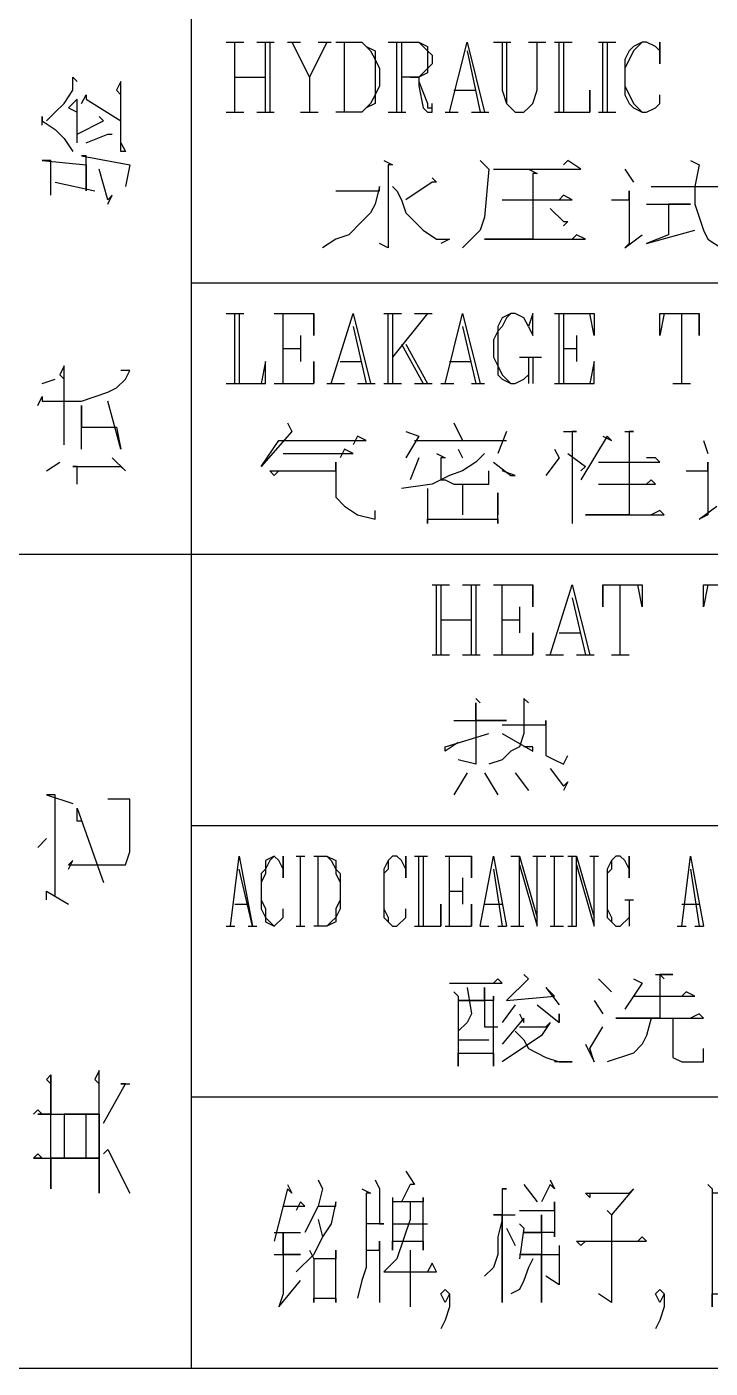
# Model space of a CAD drawing. Extents: x 51 to 246, y 3 to 417.
# Drawn here: x 211.48 to 218.08, y 352.38 to 365.36 of the extents above; entities that cross this region are included whole.
import ezdxf

# ---------------------------------------------------------------- set-up
doc = ezdxf.new("R2010")
doc.units = 0
doc.header["$MEASUREMENT"] = 0
doc.layers.add('_____1', color=160, linetype='Continuous')

msp = doc.modelspace()

# ---------------------------------------------------------------- linework, layer by layer
at = {"layer": '_____1', "color": 7}
for p, q in [((213.064, 386.545), (213.064, 352.382)), ((213.402, 365.209), (213.572, 365.209)), ((213.487, 364.532), (213.487, 365.209)), ((213.699, 365.209), (213.868, 365.209)), ((213.783, 364.532), (213.783, 365.209)), ((213.826, 365.209), (213.826, 364.532)), ((213.995, 365.209), (214.122, 365.209)), ((214.376, 365.209), (214.207, 364.871)), ((214.291, 365.209), (214.418, 365.209)), ((214.545, 364.532), (214.545, 365.209)), ((215.053, 364.532), (215.053, 365.209)), ((215.096, 365.209), (215.096, 364.532)), ((215.731, 365.125), (215.858, 364.532)), ((215.985, 365.209), (216.154, 365.209)), ((216.323, 365.209), (216.493, 365.209)), ((216.577, 365.209), (216.747, 365.209)), ((216.62, 364.532), (216.62, 365.209)), ((216.662, 365.209), (216.662, 364.532)), ((217.001, 365.209), (217.17, 365.209)), ((217.043, 364.532), (217.043, 365.209)), ((217.085, 365.209), (217.085, 364.532)), ((213.487, 364.871), (213.783, 364.871)), ((215.604, 364.744), (215.815, 364.744)), ((213.402, 364.532), (213.572, 364.532)), ((213.699, 364.532), (213.868, 364.532)), ((214.122, 364.532), (214.291, 364.532)), ((214.969, 364.532), (215.138, 364.532)), ((215.519, 364.532), (215.646, 364.532)), ((215.773, 364.532), (215.942, 364.532)), ((217.001, 364.532), (217.17, 364.532)), ((217.255, 363.982), (217.339, 363.855)), ((211.751, 363.855), (212.132, 363.77)), ((213.064, 362.881), (242.612, 362.881)), ((213.402, 362.585), (213.572, 362.585)), ((213.487, 361.907), (213.487, 362.585)), ((213.529, 362.585), (213.529, 361.907)), ((213.953, 361.907), (213.953, 362.585)), ((214.926, 362.585), (215.096, 362.585)), ((214.969, 361.907), (214.969, 362.585)), ((215.011, 362.585), (215.011, 361.907)), ((215.35, 362.585), (215.011, 362.161)), ((215.223, 362.585), (215.392, 362.585)), ((216.62, 361.907), (216.62, 362.585)), ((216.662, 362.585), (216.662, 361.907)), ((217.805, 361.907), (217.805, 362.585)), ((214.63, 362.458), (214.757, 361.907)), ((215.688, 362.458), (215.815, 361.907)), ((214.122, 362.373), (214.122, 362.119)), ((215.096, 362.288), (215.307, 361.907)), ((215.138, 362.288), (215.35, 361.907)), ((216.789, 362.373), (216.789, 362.119)), ((213.953, 362.246), (214.122, 362.246)), ((216.239, 362.161), (216.45, 362.161)), ((216.323, 362.161), (216.323, 361.907)), ((216.366, 362.161), (216.366, 361.907)), ((216.662, 362.246), (216.789, 362.246)), ((214.503, 362.119), (214.715, 362.119)), ((215.561, 362.119), (215.773, 362.119)), ((211.624, 361.907), (211.751, 361.95)), ((214.376, 361.907), (214.545, 361.907)), ((214.672, 361.907), (214.842, 361.907)), ((214.926, 361.907), (215.096, 361.907)), ((215.223, 361.907), (215.392, 361.907)), ((215.477, 361.907), (215.604, 361.907)), ((215.773, 361.907), (215.9, 361.907)), ((217.72, 361.907), (217.89, 361.907)), ((215.604, 361.526), (215.688, 361.357)), ((216.112, 361.442), (216.027, 361.23)), ((215.223, 361.357), (216.112, 361.357)), ((215.646, 361.272), (215.688, 361.188)), ((218.017, 361.357), (218.059, 361.23)), ((211.667, 361.061), (211.794, 361.145)), ((215.265, 361.188), (215.18, 360.976)), ((215.688, 360.934), (215.688, 360.637)), ((209.804, 360.256), (242.612, 360.256)), ((209.804, 360.256), (242.612, 360.256)), ((215.392, 359.96), (215.561, 359.96)), ((215.434, 359.283), (215.434, 359.96)), ((215.477, 359.96), (215.477, 359.283)), ((215.688, 359.96), (215.858, 359.96)), ((215.773, 359.283), (215.773, 359.96)), ((215.815, 359.96), (215.815, 359.283)), ((216.069, 359.283), (216.069, 359.96)), ((217.212, 359.283), (217.212, 359.96)), ((216.747, 359.833), (216.874, 359.283)), ((216.239, 359.748), (216.239, 359.494)), ((215.477, 359.621), (215.773, 359.621)), ((216.069, 359.621), (216.239, 359.621)), ((216.62, 359.494), (216.831, 359.494)), ((215.392, 359.283), (215.561, 359.283)), ((215.688, 359.283), (215.858, 359.283)), ((216.493, 359.283), (216.662, 359.283)), ((216.789, 359.283), (216.958, 359.283)), ((217.128, 359.283), (217.297, 359.283)), ((215.815, 358.859), (215.858, 358.817)), ((215.731, 358.14), (215.604, 357.928)), ((215.9, 358.14), (216.027, 357.928)), ((216.196, 358.14), (216.323, 357.97)), ((213.064, 357.632), (242.612, 357.632)), ((211.582, 357.42), (211.667, 357.505)), ((214.08, 357.335), (214.164, 357.335)), ((214.122, 356.658), (214.122, 357.335)), ((214.291, 356.658), (214.291, 357.335)), ((215.223, 357.335), (215.35, 357.335)), ((215.265, 356.658), (215.265, 357.335)), ((215.307, 357.335), (215.307, 356.658)), ((215.561, 356.658), (215.561, 357.335)), ((216.154, 357.335), (216.239, 357.335)), ((216.239, 356.658), (216.239, 357.335)), ((216.239, 357.335), (216.408, 356.743)), ((216.366, 357.335), (216.493, 357.335)), ((216.535, 357.335), (216.662, 357.335)), ((216.577, 356.658), (216.577, 357.335)), ((216.704, 357.335), (216.789, 357.335)), ((216.747, 356.658), (216.747, 357.335)), ((216.916, 357.335), (217.001, 357.335)), ((215.688, 357.124), (215.688, 356.87)), ((215.985, 357.208), (216.069, 356.658)), ((217.89, 357.208), (217.974, 356.658)), ((215.561, 356.997), (215.688, 356.997)), ((213.487, 356.87), (213.614, 356.87)), ((215.9, 356.87), (216.069, 356.87)), ((217.255, 356.912), (217.339, 356.912)), ((217.297, 356.912), (217.297, 356.658)), ((217.805, 356.87), (217.974, 356.87)), ((213.402, 356.658), (213.487, 356.658)), ((213.614, 356.658), (213.699, 356.658)), ((214.08, 356.658), (214.164, 356.658)), ((215.858, 356.658), (215.942, 356.658)), ((216.027, 356.658), (216.112, 356.658)), ((216.154, 356.658), (216.281, 356.658)), ((216.535, 356.658), (216.662, 356.658)), ((216.704, 356.658), (216.789, 356.658)), ((217.763, 356.658), (217.847, 356.658)), ((217.932, 356.658), (218.017, 356.658)), ((217.593, 356.192), (217.636, 356.15)), ((217.001, 356.15), (217.128, 356.023)), ((216.958, 355.938), (217.043, 355.811)), ((216.196, 355.896), (216.069, 355.727)), ((215.646, 355.557), (215.942, 355.557)), ((213.064, 355.007), (242.612, 355.007)), ((216.281, 354.16), (216.408, 353.991)), ((214.291, 353.822), (214.334, 353.652)), ((216.112, 353.737), (216.196, 353.568)), ((213.868, 353.695), (214.122, 353.695)), ((215.18, 353.525), (215.18, 352.975)), ((209.804, 352.382), (242.612, 352.382)), ((209.804, 352.382), (242.612, 352.382))]:
    msp.add_line(p, q, dxfattribs=at)
for points in [[(214.037, 365.209), (214.207, 364.871), (214.207, 364.532)], [(214.037, 365.209), (214.207, 364.871), (214.207, 364.532)], [(214.461, 365.209), (214.715, 365.209), (214.757, 365.167), (214.842, 365.125), (214.842, 365.04), (214.884, 364.955), (214.884, 364.786), (214.842, 364.701), (214.842, 364.617), (214.757, 364.574), (214.715, 364.532), (214.461, 364.532)], [(214.715, 365.209), (214.757, 365.167), (214.799, 365.125), (214.842, 365.04), (214.842, 364.701), (214.799, 364.617), (214.757, 364.574), (214.715, 364.532)], [(214.969, 365.209), (215.265, 365.209), (215.35, 365.167), (215.35, 365.125), (215.392, 365.082), (215.392, 364.998), (215.35, 364.955), (215.35, 364.913), (215.265, 364.871), (215.096, 364.871)], [(215.265, 365.209), (215.35, 365.125), (215.35, 364.955), (215.265, 364.871)], [(215.561, 364.532), (215.731, 365.209), (215.9, 364.532)], [(216.069, 365.209), (216.069, 364.744), (216.112, 364.617), (216.154, 364.574), (216.196, 364.532), (216.281, 364.532), (216.323, 364.574), (216.366, 364.617), (216.408, 364.744), (216.408, 365.209)], [(216.112, 365.209), (216.112, 364.617), (216.154, 364.574), (216.196, 364.532)], [(217.593, 365.125), (217.593, 364.998), (217.593, 365.209), (217.593, 365.125), (217.551, 365.167), (217.466, 365.209), (217.424, 365.209), (217.339, 365.167), (217.297, 365.125), (217.255, 365.04), (217.255, 364.701), (217.297, 364.617), (217.339, 364.574), (217.424, 364.532), (217.466, 364.532), (217.551, 364.574), (217.593, 364.617), (217.593, 364.701)], [(217.424, 365.209), (217.339, 365.125), (217.255, 364.955), (217.255, 364.786), (217.339, 364.617), (217.382, 364.574), (217.424, 364.532)], [(211.667, 364.447), (211.751, 364.532), (211.836, 364.617), (211.921, 364.744), (211.921, 364.871), (211.963, 364.828)], [(215.18, 364.871), (215.265, 364.871), (215.265, 364.828), (215.35, 364.617), (215.35, 364.574), (215.392, 364.574), (215.392, 364.617)], [(215.265, 364.871), (215.265, 364.786), (215.307, 364.574), (215.35, 364.532), (215.392, 364.532), (215.392, 364.617)], [(212.386, 364.236), (212.429, 364.151), (212.386, 364.151), (212.386, 364.828), (212.344, 364.744), (212.386, 364.701)], [(216.577, 364.532), (216.916, 364.532), (216.916, 364.744), (216.916, 364.532)], [(211.963, 364.236), (211.963, 364.659), (211.878, 364.574), (211.963, 364.532)], [(212.005, 364.617), (212.048, 364.701), (212.048, 364.659), (212.386, 364.447)], [(211.624, 364.405), (211.624, 364.49), (211.624, 364.447), (211.751, 364.363), (211.836, 364.278), (211.921, 364.151)], [(211.963, 364.32), (212.217, 364.447), (212.175, 364.49), (212.217, 364.447)], [(212.048, 364.236), (212.259, 364.32), (212.302, 364.32)], [(211.709, 363.728), (211.709, 364.066), (211.624, 364.066), (212.048, 364.024), (212.048, 363.77), (212.048, 364.109), (212.005, 364.109), (212.471, 364.024), (212.429, 363.812)], [(212.259, 363.643), (212.302, 363.728), (212.259, 363.685), (212.175, 363.982)], [(214.926, 364.066), (215.011, 364.024), (214.969, 364.024), (214.969, 363.22), (214.884, 363.262)], [(215.858, 364.066), (215.942, 363.982), (215.9, 363.516), (215.858, 363.389), (215.688, 363.22)], [(216.323, 363.982), (216.408, 363.939), (216.366, 363.939), (216.366, 363.304), (215.9, 363.304), (216.874, 363.304), (216.789, 363.347), (216.747, 363.304)], [(215.985, 363.982), (216.831, 363.982), (216.704, 364.066), (216.662, 364.024)], [(217.89, 364.066), (217.974, 364.024), (217.932, 363.812), (217.932, 363.643), (218.017, 363.389), (218.059, 363.304), (218.186, 363.22), (218.271, 363.177), (218.271, 363.262)], [(215.392, 363.897), (215.434, 363.855), (215.392, 363.855), (215.138, 363.685)], [(217.509, 363.812), (218.313, 363.812), (218.228, 363.855), (218.186, 363.812)], [(214.461, 363.77), (214.884, 363.77), (214.884, 363.812), (214.842, 363.643), (214.799, 363.558), (214.715, 363.474), (214.588, 363.347), (214.461, 363.304), (214.334, 363.22)], [(215.011, 363.812), (215.053, 363.77), (215.096, 363.685), (215.138, 363.558), (215.223, 363.474), (215.307, 363.389), (215.434, 363.304), (215.561, 363.304), (215.477, 363.262)], [(216.069, 363.685), (216.747, 363.685), (216.662, 363.728), (216.62, 363.685)], [(217.128, 363.685), (217.297, 363.685), (217.297, 363.77), (217.297, 363.262), (217.255, 363.22), (217.424, 363.347)], [(216.535, 363.601), (216.662, 363.474), (216.704, 363.474), (216.662, 363.431)], [(217.466, 363.643), (217.89, 363.643), (217.678, 363.643), (217.678, 363.347), (217.466, 363.262), (217.932, 363.389)], [(213.868, 362.585), (214.249, 362.585), (214.249, 362.373), (214.249, 362.585)], [(214.418, 361.907), (214.63, 362.585), (214.799, 361.907)], [(215.519, 361.907), (215.688, 362.585), (215.858, 361.907)], [(216.323, 362.458), (216.366, 362.373), (216.366, 362.585), (216.323, 362.458), (216.281, 362.542), (216.196, 362.585), (216.154, 362.585), (216.069, 362.542), (216.027, 362.458), (216.027, 362.415), (215.985, 362.331), (215.985, 362.161), (216.027, 362.077), (216.027, 361.992), (216.069, 361.95), (216.154, 361.907), (216.196, 361.907), (216.281, 361.95), (216.323, 361.992)], [(216.154, 362.585), (216.112, 362.542), (216.069, 362.458), (216.027, 362.415), (216.027, 362.077), (216.069, 361.992), (216.154, 361.907)], [(216.577, 362.585), (216.958, 362.585), (216.958, 362.373), (216.916, 362.585)], [(217.636, 362.585), (217.593, 362.373), (217.593, 362.585), (217.974, 362.585), (217.974, 362.373), (217.974, 362.585)], [(211.582, 361.696), (211.624, 361.78), (211.624, 361.738), (212.005, 361.738), (212.259, 361.823), (212.344, 361.865), (212.429, 361.95), (212.471, 362.034), (212.386, 362.034)], [(211.836, 361.315), (211.836, 362.077), (211.794, 361.992), (211.836, 361.95)], [(213.402, 361.907), (213.783, 361.907), (213.783, 362.119), (213.741, 361.907)], [(213.868, 361.907), (214.249, 361.907), (214.249, 362.119), (214.249, 361.907)], [(216.577, 361.907), (216.958, 361.907), (216.958, 362.119), (216.916, 361.907)], [(212.005, 361.272), (212.005, 361.696), (212.005, 361.484), (212.344, 361.484), (212.386, 361.272), (212.259, 361.738)], [(213.995, 361.526), (214.037, 361.442), (213.741, 361.103), (213.91, 361.357), (214.757, 361.357), (214.672, 361.399), (214.63, 361.315)], [(215.138, 361.442), (215.265, 361.399), (215.138, 361.188)], [(216.662, 361.442), (216.789, 361.442), (216.747, 361.442), (216.747, 360.553)], [(217.043, 361.399), (217.128, 361.357), (217.085, 361.399), (216.831, 360.976)], [(217.255, 361.442), (217.339, 361.442), (217.297, 361.442), (217.297, 360.637), (216.874, 360.637), (217.636, 360.637), (217.593, 360.68), (217.509, 360.637)], [(213.953, 361.23), (214.63, 361.23), (214.545, 361.272), (214.503, 361.188)], [(216.577, 361.272), (216.62, 361.188), (216.493, 361.018)], [(211.963, 360.934), (211.963, 361.103), (211.921, 361.103), (212.386, 361.103), (212.429, 361.061), (212.302, 361.188)], [(213.91, 361.061), (213.868, 361.018), (213.826, 361.061), (214.461, 361.061), (214.461, 361.145), (214.461, 360.807), (214.545, 360.722), (214.672, 360.637), (214.842, 360.595), (214.842, 360.68)], [(215.9, 361.23), (215.815, 361.145), (215.688, 361.061), (215.561, 361.018), (215.392, 360.934), (215.096, 360.891)], [(215.434, 361.23), (215.519, 361.188), (215.477, 361.188), (215.477, 360.976), (215.519, 360.976), (215.604, 360.934), (215.942, 360.934), (215.942, 361.061)], [(215.985, 361.145), (216.154, 361.018), (216.196, 361.018), (216.069, 361.061)], [(216.704, 361.23), (216.874, 361.103), (216.831, 361.061)], [(217.001, 361.145), (217.593, 361.145), (217.551, 361.188), (217.466, 361.188)], [(217.847, 361.061), (218.059, 361.061), (218.059, 361.145), (218.059, 360.637), (217.974, 360.595), (218.144, 360.722)], [(217.001, 360.934), (217.551, 360.934), (217.509, 360.976), (217.466, 360.934)], [(215.35, 360.891), (215.35, 360.553), (215.35, 360.595), (216.027, 360.595), (216.027, 360.553), (216.027, 360.849), (216.027, 360.637)], [(215.985, 359.96), (216.366, 359.96), (216.366, 359.748), (216.366, 359.96)], [(216.535, 359.283), (216.747, 359.96), (216.916, 359.283)], [(217.043, 359.96), (217.043, 359.748), (217.043, 359.96), (217.424, 359.96), (217.424, 359.748), (217.382, 359.96)], [(218.059, 359.96), (218.017, 359.748), (218.017, 359.96), (218.398, 359.96), (218.398, 359.748), (218.398, 359.96)], [(215.985, 359.283), (216.366, 359.283), (216.366, 359.494), (216.366, 359.283)], [(215.604, 358.648), (216.112, 358.648), (215.815, 358.648), (215.815, 358.817), (215.815, 358.224), (215.646, 358.267)], [(216.281, 358.859), (216.323, 358.817), (216.281, 358.859), (216.281, 358.521), (216.239, 358.394), (216.154, 358.351), (216.069, 358.267), (215.942, 358.224)], [(216.069, 358.605), (216.493, 358.605), (216.493, 358.648), (216.493, 358.309), (216.577, 358.267), (216.662, 358.224), (216.704, 358.309)], [(215.646, 358.436), (215.519, 358.351), (215.519, 358.394), (215.942, 358.521)], [(216.069, 358.521), (216.366, 358.351), (216.366, 358.394), (216.281, 358.394)], [(216.535, 358.182), (216.662, 358.013), (216.704, 358.055), (216.662, 357.97)], [(211.751, 356.954), (211.751, 357.928), (211.667, 357.928), (211.921, 357.843)], [(211.878, 357.208), (211.921, 357.293), (211.878, 357.251), (212.429, 357.251), (212.471, 357.378), (212.471, 357.886), (212.259, 357.886)], [(212.005, 357.674), (211.963, 357.674), (211.963, 357.801), (212.217, 357.081)], [(213.445, 356.658), (213.529, 357.335), (213.656, 356.658), (213.529, 357.208)], [(213.953, 357.208), (213.953, 357.124), (213.953, 357.335), (213.953, 357.208), (213.91, 357.293), (213.868, 357.335), (213.783, 357.293), (213.783, 357.208), (213.741, 357.166), (213.741, 356.827), (213.783, 356.743), (213.783, 356.7), (213.868, 356.658), (213.953, 356.743), (213.953, 356.827)], [(213.868, 357.335), (213.826, 357.293), (213.783, 357.208), (213.783, 357.166), (213.741, 357.081), (213.741, 356.912), (213.783, 356.827), (213.783, 356.743), (213.868, 356.658)], [(214.249, 357.335), (214.376, 357.335), (214.461, 357.293), (214.461, 357.208), (214.503, 357.166), (214.503, 356.827), (214.461, 356.743), (214.461, 356.7), (214.376, 356.658), (214.249, 356.658)], [(214.376, 357.335), (214.418, 357.293), (214.461, 357.208), (214.461, 357.166), (214.503, 357.081), (214.503, 356.912), (214.461, 356.827), (214.461, 356.743), (214.418, 356.7), (214.376, 356.658)], [(215.138, 357.208), (215.138, 357.124), (215.138, 357.335), (215.138, 357.208), (215.096, 357.293), (215.053, 357.335), (215.011, 357.335), (214.969, 357.293), (214.926, 357.208), (214.926, 356.743), (215.011, 356.658), (215.053, 356.658), (215.138, 356.743), (215.138, 356.827)], [(215.011, 357.335), (214.969, 357.293), (214.969, 357.208), (214.926, 357.166), (214.926, 356.827), (214.969, 356.743), (214.969, 356.7), (215.011, 356.658)], [(215.519, 357.335), (215.773, 357.335), (215.773, 357.124), (215.773, 357.335)], [(215.858, 356.658), (215.985, 357.335), (216.112, 356.658)], [(216.239, 357.251), (216.408, 356.658), (216.408, 357.335)], [(216.789, 356.658), (216.789, 357.335), (216.958, 356.743)], [(216.789, 357.251), (216.958, 356.658), (216.958, 357.335)], [(217.297, 357.208), (217.297, 357.124), (217.297, 357.335), (217.297, 357.208), (217.255, 357.293), (217.212, 357.335), (217.17, 357.335), (217.128, 357.293), (217.085, 357.208), (217.085, 356.743), (217.17, 356.658), (217.212, 356.658), (217.297, 356.743)], [(217.17, 357.335), (217.128, 357.293), (217.128, 357.208), (217.085, 357.166), (217.085, 356.827), (217.128, 356.743), (217.128, 356.7), (217.17, 356.658)], [(217.805, 356.658), (217.89, 357.335), (218.017, 356.658)], [(211.667, 356.912), (211.667, 356.997), (211.878, 356.87)], [(215.223, 356.658), (215.477, 356.658), (215.477, 356.87), (215.477, 356.658)], [(215.519, 356.658), (215.773, 356.658), (215.773, 356.87), (215.773, 356.658)], [(216.281, 356.192), (216.323, 356.15), (216.112, 355.938), (216.577, 355.981), (216.493, 356.065), (216.62, 355.896)], [(217.551, 356.192), (217.72, 356.192), (217.593, 356.192), (217.593, 355.769), (217.17, 355.769), (218.017, 355.769), (217.974, 355.811), (217.89, 355.769)], [(215.561, 356.108), (216.069, 356.108), (216.027, 356.15), (215.985, 356.108)], [(215.604, 356.023), (215.646, 355.981), (215.646, 355.303), (215.646, 355.43), (215.985, 355.43), (215.985, 355.303), (215.985, 355.981), (215.985, 355.938), (215.646, 355.938), (215.9, 355.938), (215.9, 356.065), (215.9, 355.684), (216.027, 355.684)], [(215.731, 356.065), (215.773, 355.811), (215.731, 355.727), (215.646, 355.642)], [(217.339, 356.15), (217.424, 356.108), (217.255, 355.854)], [(217.339, 355.981), (217.932, 355.981), (217.847, 356.023), (217.805, 355.981)], [(216.239, 355.811), (216.281, 355.727), (216.281, 355.769), (216.069, 355.515)], [(216.408, 355.896), (216.62, 355.727), (216.62, 355.811), (216.62, 355.727)], [(216.239, 355.684), (216.493, 355.684), (216.535, 355.727), (216.45, 355.6), (216.069, 355.346)], [(216.874, 355.515), (216.958, 355.346), (216.916, 355.473), (217.043, 355.684)], [(217.509, 355.769), (217.466, 355.6), (217.424, 355.515), (217.339, 355.43), (217.085, 355.346)], [(217.72, 355.769), (217.72, 355.388), (217.805, 355.346), (218.017, 355.346), (218.017, 355.473)], [(216.196, 355.642), (216.281, 355.557), (216.323, 355.473), (216.493, 355.388), (216.62, 355.346), (216.747, 355.346), (216.577, 355.346)], [(211.54, 354.414), (211.582, 354.457), (211.624, 354.414), (211.54, 354.414), (212.175, 354.414), (211.709, 354.414), (211.709, 354.118), (211.709, 355.219), (211.709, 354.838), (211.582, 354.838), (212.175, 354.838), (211.836, 354.838), (211.836, 354.414), (212.048, 354.414), (212.048, 354.838), (212.175, 354.838), (212.175, 354.076), (212.175, 355.261), (212.132, 355.176), (212.175, 355.134)], [(211.709, 355.134), (211.667, 355.176), (211.709, 355.219)], [(212.217, 354.753), (212.429, 355.134), (212.386, 355.134), (212.471, 355.134)], [(211.624, 354.838), (211.582, 354.88), (211.54, 354.838)], [(212.217, 354.457), (212.259, 354.499), (212.471, 354.076)], [(215.138, 354.287), (215.223, 354.16), (215.18, 354.16), (215.096, 353.991)], [(213.995, 354.16), (214.037, 354.076), (213.995, 354.118), (213.868, 353.61)], [(214.291, 354.203), (214.334, 354.118), (214.291, 353.949), (214.164, 353.695)], [(214.715, 354.118), (214.799, 354.076), (214.757, 354.076), (214.757, 353.356), (214.715, 353.229), (214.672, 353.06)], [(214.842, 354.203), (214.884, 354.118), (214.884, 353.779), (214.926, 353.779), (214.757, 353.779)], [(216.069, 354.118), (216.112, 354.118), (216.069, 354.118), (216.069, 353.017), (216.069, 353.864), (215.985, 353.864), (216.196, 353.864)], [(216.535, 354.203), (216.577, 354.118), (216.535, 354.16), (216.45, 353.991)], [(216.916, 354.076), (216.916, 354.033), (216.874, 354.076), (217.297, 354.076), (217.339, 354.118), (217.128, 353.864), (217.085, 353.906), (217.128, 353.864), (217.128, 353.017), (217.001, 353.102)], [(218.059, 354.16), (218.101, 354.118), (218.101, 352.975), (218.101, 353.102), (218.652, 353.102), (218.652, 353.017), (218.652, 354.16), (218.652, 354.076), (218.101, 354.076)], [(213.953, 353.949), (214.164, 353.949), (214.122, 353.991), (214.08, 353.906)], [(214.291, 353.949), (214.461, 353.949), (214.461, 353.991), (214.418, 353.779), (214.334, 353.652), (214.249, 353.483), (214.08, 353.314)], [(215.18, 353.991), (215.18, 353.822), (215.053, 353.441), (214.926, 353.314), (215.434, 353.314), (215.392, 353.398), (215.35, 353.314)], [(215.011, 354.033), (215.011, 353.525), (215.011, 353.61), (215.307, 353.61), (215.307, 353.525), (215.307, 354.033), (215.307, 353.991), (215.011, 353.991), (215.011, 353.779), (215.35, 353.779)], [(216.239, 353.906), (216.577, 353.906), (216.577, 353.991), (216.577, 353.652), (216.577, 353.695), (216.281, 353.695), (216.45, 353.695), (216.45, 353.864), (216.45, 353.017), (216.45, 353.483), (216.239, 353.483), (216.62, 353.483)], [(216.069, 353.822), (216.027, 353.652), (216.027, 353.483), (215.985, 353.356), (215.9, 353.271)], [(216.239, 353.779), (216.281, 353.737), (216.239, 353.441)], [(213.868, 353.483), (214.122, 353.483), (213.953, 353.483), (213.953, 353.695), (213.953, 353.102), (213.91, 352.975), (214.122, 353.229)], [(214.757, 353.525), (214.884, 353.525), (214.884, 353.61), (214.884, 353.017)], [(216.874, 353.61), (216.831, 353.568), (216.789, 353.61), (217.466, 353.61), (217.424, 353.652), (217.382, 353.61)], [(214.207, 353.525), (214.249, 353.441), (214.249, 353.017), (214.249, 353.06), (214.461, 353.06), (214.461, 353.017), (214.461, 353.525), (214.461, 353.441), (214.249, 353.441)], [(216.62, 353.568), (216.62, 353.187), (216.493, 353.271)], [(216.366, 353.441), (216.323, 353.356), (216.281, 353.229), (216.239, 353.144), (216.154, 353.102)], [(215.561, 353.102), (215.519, 353.017), (215.477, 353.102), (215.519, 353.144), (215.561, 353.102), (215.561, 352.975), (215.519, 352.848), (215.477, 352.763)], [(217.636, 353.102), (217.593, 353.017), (217.551, 353.102), (217.593, 353.144), (217.636, 353.102), (217.636, 352.975), (217.593, 352.848), (217.551, 352.763)]]:
    msp.add_lwpolyline(points, dxfattribs=at)

doc.saveas('drawing.dxf')
